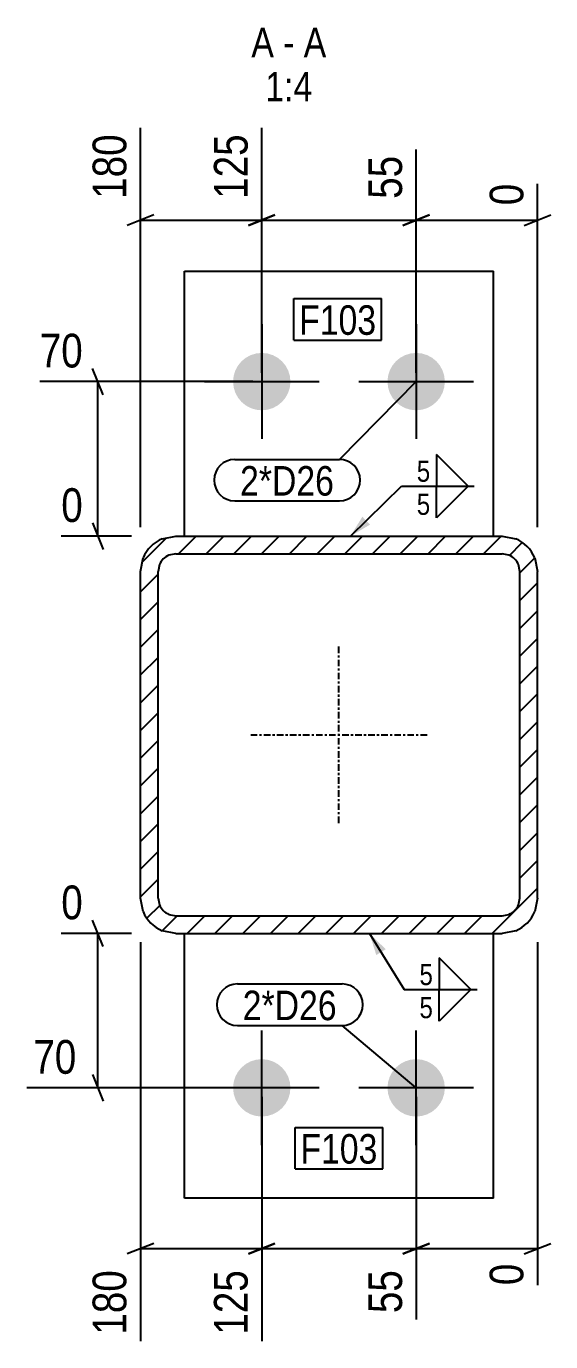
# Model space of a CAD drawing. Header units: millimetres. Extents: x 26 to 44152, y 8 to 1708.
# Drawn here: x 15183 to 15421, y 9 to 605 of the extents above; entities that cross this region are included whole.
import ezdxf

# ---------------------------------------------------------------- set-up
doc = ezdxf.new("R2010")
doc.units = ezdxf.units.MM
doc.linetypes.add('DXK_LINE_DOT2', pattern=[3.9198, 1.9599, -1.9599])
doc.linetypes.add('DXK_LINE_DOT3', pattern=[5.9187, 2.979, -0.9799, 0.9799, -0.9799])
for name, color, linetype in [('MÅLSÆTNING', 7, 'Continuous'), ('STÅL', 7, 'Continuous'), ('TEKST', 7, 'Continuous')]:
    doc.layers.add(name, color=color, linetype=linetype)
doc.styles.add('Arial Narrow', font='ARIALN.TTF', dxfattribs={"height": 0.2})

msp = doc.modelspace()

# ---------------------------------------------------------------- hatches: boundary and pattern name
at = {"layer": 'STÅL', "linetype": 'Continuous'}
for points in [[(15302.98, 444.33, -1), (15276.98, 444.33, -1)], [(15372.98, 444.33, -1), (15346.98, 444.33, -1)], [(15276.98, 124.33, -1), (15302.98, 124.33, -1)], [(15346.98, 124.33, -1), (15372.98, 124.33, -1)]]:
    msp.add_hatch(color=96, dxfattribs=at).paths.add_polyline_path(points)
h = msp.add_hatch(dxfattribs=at)
h.set_pattern_fill('', scale=2.8, style=0, pattern_type=0)
h.set_pattern_definition([(45, (15413.759, 364.451), (-6.28618, 6.28618), [])])
h.paths.add_polyline_path([(15414.98, 358.33), (15413.76, 364.45), (15410.29, 369.64), (15405.1, 373.11), (15398.98, 374.33), (15250.98, 374.33), (15244.85, 373.11), (15239.66, 369.64), (15236.19, 364.45), (15234.98, 358.33), (15234.98, 210.33), (15236.19, 204.21), (15239.66, 199.01), (15244.85, 195.55), (15250.98, 194.33), (15398.98, 194.33), (15405.1, 195.55), (15410.29, 199.01), (15413.76, 204.21), (15414.98, 210.33)])
h.paths.add_polyline_path([(15406.37, 207.27), (15404.63, 204.67), (15402.04, 202.94), (15398.98, 202.33), (15250.98, 202.33), (15247.92, 202.94), (15245.32, 204.67), (15243.59, 207.27), (15242.98, 210.33), (15242.98, 358.33), (15243.59, 361.39), (15245.32, 363.98), (15247.92, 365.72), (15250.98, 366.33), (15398.98, 366.33), (15402.04, 365.72), (15404.63, 363.98), (15406.37, 361.39), (15406.98, 358.33), (15406.98, 210.33)])
at = {"layer": 'TEKST', "linetype": 'Continuous'}
for points in [[(15339.11, 379.55), (15330.22, 374.33), (15335.6, 383.12)], [(15341.91, 184.5), (15338.79, 194.33), (15346.17, 187.13)]]:
    msp.add_hatch(color=3, dxfattribs=at).paths.add_polyline_path(points)

# ---------------------------------------------------------------- linework, layer by layer
at = {"layer": 'MÅLSÆTNING', "color": 7, "linetype": 'Continuous'}
for p, q in [((15234.98, 378.33), (15234.98, 559.32)), ((15289.98, 448.33), (15289.98, 559.32)), ((15289.98, 448.33), (15289.98, 559.32)), ((15359.98, 448.33), (15359.98, 549.57)), ((15359.98, 448.33), (15359.98, 549.57)), ((15414.98, 378.33), (15414.98, 533.99)), ((15240.98, 519.84), (15228.98, 515.04)), ((15295.98, 519.84), (15283.98, 515.04)), ((15283.98, 515.04), (15295.98, 519.84)), ((15365.98, 519.84), (15353.98, 515.04)), ((15353.98, 515.04), (15365.98, 519.84)), ((15408.98, 515.04), (15420.98, 519.84)), ((15234.98, 517.44), (15289.98, 517.44)), ((15289.98, 517.44), (15359.98, 517.44)), ((15359.98, 517.44), (15414.98, 517.44)), ((15218.05, 438.33), (15213.25, 450.33)), ((15285.98, 444.33), (15189.35, 444.33)), ((15215.65, 374.33), (15215.65, 444.33)), ((15213.25, 380.33), (15218.05, 368.33)), ((15230.98, 374.33), (15199.1, 374.33)), ((15218.05, 188.33), (15213.25, 200.33)), ((15230.98, 194.33), (15199.1, 194.33)), ((15215.65, 124.33), (15215.65, 194.33)), ((15234.98, 190.33), (15234.98, 9.6)), ((15414.98, 190.33), (15414.98, 34.93)), ((15213.25, 130.33), (15218.05, 118.33)), ((15285.98, 124.33), (15183.52, 124.33)), ((15289.98, 120.33), (15289.98, 9.6)), ((15289.98, 120.33), (15289.98, 9.6)), ((15359.98, 120.33), (15359.98, 19.35)), ((15359.98, 120.33), (15359.98, 19.35)), ((15240.98, 53.88), (15228.98, 49.08)), ((15295.98, 53.88), (15283.98, 49.08)), ((15283.98, 49.08), (15295.98, 53.88)), ((15365.98, 53.88), (15353.98, 49.08)), ((15353.98, 49.08), (15365.98, 53.88)), ((15408.98, 49.08), (15420.98, 53.88)), ((15234.98, 51.48), (15289.98, 51.48)), ((15289.98, 51.48), (15359.98, 51.48)), ((15359.98, 51.48), (15414.98, 51.48))]:
    msp.add_line(p, q, dxfattribs=at)
at = {"layer": 'STÅL', "color": 2, "linetype": 'Continuous'}
for p, q in [((15254.98, 374.33), (15254.98, 494.33)), ((15254.98, 494.33), (15394.98, 494.33)), ((15394.98, 374.33), (15394.98, 494.33)), ((15244.85, 373.11), (15250.98, 374.33)), ((15250.98, 374.33), (15398.98, 374.33)), ((15398.98, 374.33), (15405.1, 373.11)), ((15234.98, 358.33), (15236.19, 364.45)), ((15250.98, 366.33), (15247.92, 365.72)), ((15250.98, 366.33), (15398.98, 366.33)), ((15402.04, 365.72), (15398.98, 366.33)), ((15413.76, 364.45), (15414.98, 358.33)), ((15234.98, 210.33), (15234.98, 358.33)), ((15243.59, 361.39), (15242.98, 358.33)), ((15242.98, 210.33), (15242.98, 358.33)), ((15406.98, 358.33), (15406.37, 361.39)), ((15406.98, 210.33), (15406.98, 358.33)), ((15414.98, 210.33), (15414.98, 358.33)), ((15236.19, 204.21), (15234.98, 210.33)), ((15242.98, 210.33), (15243.59, 207.27)), ((15406.37, 207.27), (15406.98, 210.33)), ((15414.98, 210.33), (15413.76, 204.21)), ((15247.92, 202.94), (15250.98, 202.33)), ((15398.98, 202.33), (15402.04, 202.94)), ((15250.98, 202.33), (15398.98, 202.33)), ((15250.98, 194.33), (15244.85, 195.55)), ((15250.98, 194.33), (15398.98, 194.33)), ((15254.98, 74.33), (15254.98, 194.33)), ((15394.98, 74.33), (15394.98, 194.33)), ((15405.1, 195.55), (15398.98, 194.33)), ((15394.98, 74.33), (15254.98, 74.33))]:
    msp.add_line(p, q, dxfattribs=at)
at = {"layer": 'STÅL', "color": 96, "linetype": 'Continuous'}
for p, q in [((15289.98, 470.33), (15289.98, 418.33)), ((15359.98, 470.33), (15359.98, 418.33)), ((15263.98, 444.33), (15315.98, 444.33)), ((15333.98, 444.33), (15385.98, 444.33)), ((15289.98, 98.33), (15289.98, 150.33)), ((15359.98, 98.33), (15359.98, 150.33)), ((15315.98, 124.33), (15263.98, 124.33)), ((15385.98, 124.33), (15333.98, 124.33))]:
    msp.add_line(p, q, dxfattribs=at)
at = {"layer": 'STÅL', "color": 7, "linetype": 'DXK_LINE_DOT2'}
for p, q in [((15254.98, 374.33), (15394.98, 374.33)), ((15254.98, 194.33), (15394.98, 194.33))]:
    msp.add_line(p, q, dxfattribs=at)
at = {"layer": 'STÅL', "color": 7, "linetype": 'DXK_LINE_DOT3'}
for p, q in [((15324.98, 244.33), (15324.98, 324.33)), ((15284.98, 284.33), (15364.98, 284.33))]:
    msp.add_line(p, q, dxfattribs=at)
at = {"layer": 'STÅL', "color": 2, "linetype": 'Continuous'}
for centre, radius, start, end in [((15250.98, 358.33), 16, 112.5, 157.5), ((15398.98, 358.33), 16, 22.5, 67.5), ((15250.98, 358.33), 8, 112.5, 157.5), ((15398.98, 358.33), 8, 22.5, 67.5), ((15250.98, 210.33), 16, 202.5, 247.5), ((15250.98, 210.33), 8, 202.5, 247.5), ((15398.98, 210.33), 8, 292.5, 337.5), ((15398.98, 210.33), 16, 292.5, 337.5)]:
    msp.add_arc(centre, radius, start, end, dxfattribs=at)
at = {"layer": 'TEKST', "color": 3, "linetype": 'Continuous'}
for p, q in [((15330.22, 374.33), (15353.26, 396.95)), ((15338.79, 194.33), (15354.48, 168.89))]:
    msp.add_line(p, q, dxfattribs=at)

# ---------------------------------------------------------------- wipeouts: each hides what was drawn before it
at = {"color": 0, "linetype": 'Continuous'}
for points, layer in [([(15231.78, 559.61), (15209.38, 559.61), (15209.38, 523.96), (15231.78, 523.96)], 'MÅLSÆTNING'), ([(15286.78, 559.61), (15264.38, 559.61), (15264.38, 523.96), (15286.78, 523.96)], 'MÅLSÆTNING'), ([(15356.78, 549.86), (15334.38, 549.86), (15334.38, 523.96), (15356.78, 523.96)], 'MÅLSÆTNING'), ([(15209.13, 127.53), (15209.13, 149.93), (15183.23, 149.93), (15183.23, 127.53)], 'MÅLSÆTNING'), ([(15231.78, 44.96), (15209.38, 44.96), (15209.38, 9.31), (15231.78, 9.31)], 'MÅLSÆTNING'), ([(15286.78, 44.96), (15264.38, 44.96), (15264.38, 9.31), (15286.78, 9.31)], 'MÅLSÆTNING'), ([(15356.78, 44.96), (15334.38, 44.96), (15334.38, 19.06), (15356.78, 19.06)], 'MÅLSÆTNING'), ([(15295.5, 591.32), (15295.5, 605.32), (15285.27, 605.32), (15285.27, 591.32)], 'TEKST'), ([(15304.8, 591.32), (15304.8, 605.32), (15299.7, 605.32), (15299.7, 591.32)], 'TEKST'), ([(15319.22, 591.32), (15319.22, 605.32), (15309, 605.32), (15309, 591.32)], 'TEKST'), ([(15312.91, 571.32), (15312.91, 585.32), (15291.58, 585.32), (15291.58, 571.32)], 'TEKST')]:
    msp.add_wipeout(points, dxfattribs=at).dxf.layer = layer
at = {"color": 0}
for points in [[(15341.88, 465.54), (15341.88, 479.54), (15306.92, 479.54), (15306.92, 465.54)], [(15322.78, 392.69), (15322.78, 406.69), (15280.15, 406.69), (15280.15, 392.69)], [(15368.38, 170.09), (15368.38, 181.69), (15360.68, 181.69), (15360.68, 170.09)], [(15324, 155), (15324, 169), (15281.37, 169), (15281.37, 155)], [(15342.46, 90), (15342.46, 104), (15307.5, 104), (15307.5, 90)]]:
    msp.add_wipeout(points, dxfattribs=at).dxf.layer = 'TEKST'

# ---------------------------------------------------------------- next in the draw order: linework, layer by layer
at = {"layer": 'TEKST', "color": 3, "linetype": 'Continuous'}
for p, q in [((15384.72, 168.89), (15370.44, 183.17)), ((15370.44, 183.17), (15370.44, 168.89)), ((15370.44, 168.89), (15384.72, 168.89))]:
    msp.add_line(p, q, dxfattribs=at)

# ---------------------------------------------------------------- next in the draw order: texts
at = {"layer": 'MÅLSÆTNING', "color": 3, "linetype": 'Continuous', "style": 'Arial Narrow'}
for s, p in [('180', (15228.58, 527.16)), ('125', (15283.58, 527.16)), ('55', (15353.58, 527.16)), ('180', (15228.58, 12.51)), ('125', (15283.58, 12.51)), ('55', (15353.58, 22.26))]:
    msp.add_text(s, height=15.271, rotation=90.00021, dxfattribs=at).set_placement(p)
msp.add_text('70', height=15.271, dxfattribs=at).set_placement((15186.43, 130.73))
at = {"layer": 'TEKST', "color": 3, "linetype": 'Continuous', "style": 'Arial Narrow'}
for s, height, p in [('A', 13.36, (15285.27, 591.32)), ('A', 13.36, (15309, 591.32)), ('-', 13.36, (15299.7, 591.32)), ('1:4', 13.362, (15291.58, 571.32))]:
    msp.add_text(s, height=height, dxfattribs=at).set_placement(p)
at = {"layer": 'TEKST', "color": 3, "style": 'Arial Narrow'}
msp.add_text('5', height=9.54, dxfattribs=at).set_placement((15361.48, 170.89))

# ---------------------------------------------------------------- next in the draw order: wipeouts: each hides what was drawn before it
at = {"color": 0, "linetype": 'Continuous'}
for points in [[(15411.78, 537.19), (15389.38, 537.19), (15389.38, 521.04), (15411.78, 521.04)], [(15212.05, 447.53), (15212.05, 469.93), (15186.15, 469.93), (15186.15, 447.53)], [(15212.05, 377.53), (15212.05, 399.93), (15195.9, 399.93), (15195.9, 377.53)], [(15212.05, 197.53), (15212.05, 219.93), (15195.9, 219.93), (15195.9, 197.53)], [(15411.78, 47.88), (15389.38, 47.88), (15389.38, 31.73), (15411.78, 31.73)]]:
    msp.add_wipeout(points, dxfattribs=at).dxf.layer = 'MÅLSÆTNING'
at = {"color": 0}
for points in [[(15341.88, 465.54), (15341.88, 479.54), (15306.92, 479.54), (15306.92, 465.54)], [(15322.78, 392.69), (15322.78, 406.69), (15280.15, 406.69), (15280.15, 392.69)], [(15324, 155), (15324, 169), (15281.37, 169), (15281.37, 155)], [(15342.46, 90), (15342.46, 104), (15307.5, 104), (15307.5, 90)]]:
    msp.add_wipeout(points, dxfattribs=at).dxf.layer = 'TEKST'

# ---------------------------------------------------------------- next in the draw order: linework, layer by layer
at = {"layer": 'TEKST', "color": 7, "linetype": 'Continuous'}
for p, q in [((15304.52, 481.94), (15344.28, 481.94)), ((15304.52, 463.14), (15304.52, 481.94)), ((15344.28, 463.14), (15344.28, 481.94)), ((15304.52, 463.14), (15344.28, 463.14)), ((15359.98, 444.33), (15325.18, 409.09)), ((15277.75, 409.09), (15325.18, 409.09)), ((15277.75, 390.29), (15325.18, 390.29)), ((15278.97, 171.4), (15326.4, 171.4)), ((15278.97, 152.6), (15326.4, 152.6)), ((15359.98, 124.33), (15326.4, 152.6)), ((15305.1, 106.4), (15344.86, 106.4)), ((15305.1, 87.6), (15305.1, 106.4)), ((15344.86, 87.6), (15344.86, 106.4)), ((15305.1, 87.6), (15344.86, 87.6))]:
    msp.add_line(p, q, dxfattribs=at)
for centre, start, end in [((15277.75, 399.69), 90, 270), ((15325.18, 399.69), 270, 90), ((15278.97, 162), 90, 270), ((15326.4, 162), 270, 90)]:
    msp.add_arc(centre, 9.4, start, end, dxfattribs=at)

# ---------------------------------------------------------------- next in the draw order: texts
at = {"layer": 'MÅLSÆTNING', "color": 3, "linetype": 'Continuous', "style": 'Arial Narrow'}
for p in [(15408.58, 524.24), (15408.58, 34.93)]:
    msp.add_text('0', height=15.27, rotation=90.00021, dxfattribs=at).set_placement(p)
for s, height, p in [('70', 15.271, (15189.35, 450.73)), ('0', 15.27, (15199.1, 380.73)), ('0', 15.27, (15199.1, 200.73))]:
    msp.add_text(s, height=height, dxfattribs=at).set_placement(p)
at = {"layer": 'TEKST', "color": 3, "style": 'Arial Narrow'}
for s, p in [('F103', (15306.92, 465.54)), ('2*D26', (15280.15, 392.69)), ('2*D26', (15281.37, 155)), ('F103', (15307.5, 90))]:
    msp.add_text(s, height=13.362, dxfattribs=at).set_placement(p)

# ---------------------------------------------------------------- next in the draw order: wipeouts: each hides what was drawn before it
at = {"color": 0}
msp.add_wipeout([(15367.15, 398.15), (15367.15, 409.75), (15359.46, 409.75), (15359.46, 398.15)], dxfattribs=at).dxf.layer = 'TEKST'
at = {"color": 0, "linetype": 'Continuous'}
msp.add_wipeout([(15368.38, 155.09), (15368.38, 166.69), (15360.68, 166.69), (15360.68, 155.09)], dxfattribs=at).dxf.layer = 'TEKST'

# ---------------------------------------------------------------- next in the draw order: linework, layer by layer
at = {"layer": 'TEKST', "color": 3, "linetype": 'Continuous'}
for p, q in [((15383.5, 396.95), (15369.21, 411.24)), ((15369.21, 411.24), (15369.21, 396.95)), ((15369.21, 396.95), (15383.5, 396.95)), ((15354.48, 168.89), (15387.58, 168.89)), ((15370.44, 168.89), (15384.72, 168.89)), ((15384.72, 168.89), (15370.44, 154.6)), ((15370.44, 154.6), (15370.44, 168.89))]:
    msp.add_line(p, q, dxfattribs=at)

# ---------------------------------------------------------------- next in the draw order: texts
at = {"layer": 'TEKST', "color": 3, "style": 'Arial Narrow'}
msp.add_text('5', height=9.54, dxfattribs=at).set_placement((15360.26, 398.95))
at = {"layer": 'TEKST', "color": 3, "linetype": 'Continuous', "style": 'Arial Narrow'}
msp.add_text('5', height=9.54, dxfattribs=at).set_placement((15361.48, 155.89))

# ---------------------------------------------------------------- next in the draw order: wipeouts: each hides what was drawn before it
at = {"color": 0, "linetype": 'Continuous'}
msp.add_wipeout([(15367.15, 383.15), (15367.15, 394.75), (15359.46, 394.75), (15359.46, 383.15)], dxfattribs=at).dxf.layer = 'TEKST'

# ---------------------------------------------------------------- next in the draw order: linework, layer by layer
at = {"layer": 'TEKST', "color": 3, "linetype": 'Continuous'}
for p, q in [((15353.26, 396.95), (15386.35, 396.95)), ((15369.21, 396.95), (15383.5, 396.95)), ((15383.5, 396.95), (15369.21, 382.66)), ((15369.21, 382.66), (15369.21, 396.95))]:
    msp.add_line(p, q, dxfattribs=at)

# ---------------------------------------------------------------- next in the draw order: texts
at = {"layer": 'TEKST', "color": 3, "linetype": 'Continuous', "style": 'Arial Narrow'}
msp.add_text('5', height=9.54, dxfattribs=at).set_placement((15360.26, 383.95))

doc.saveas('drawing.dxf')
